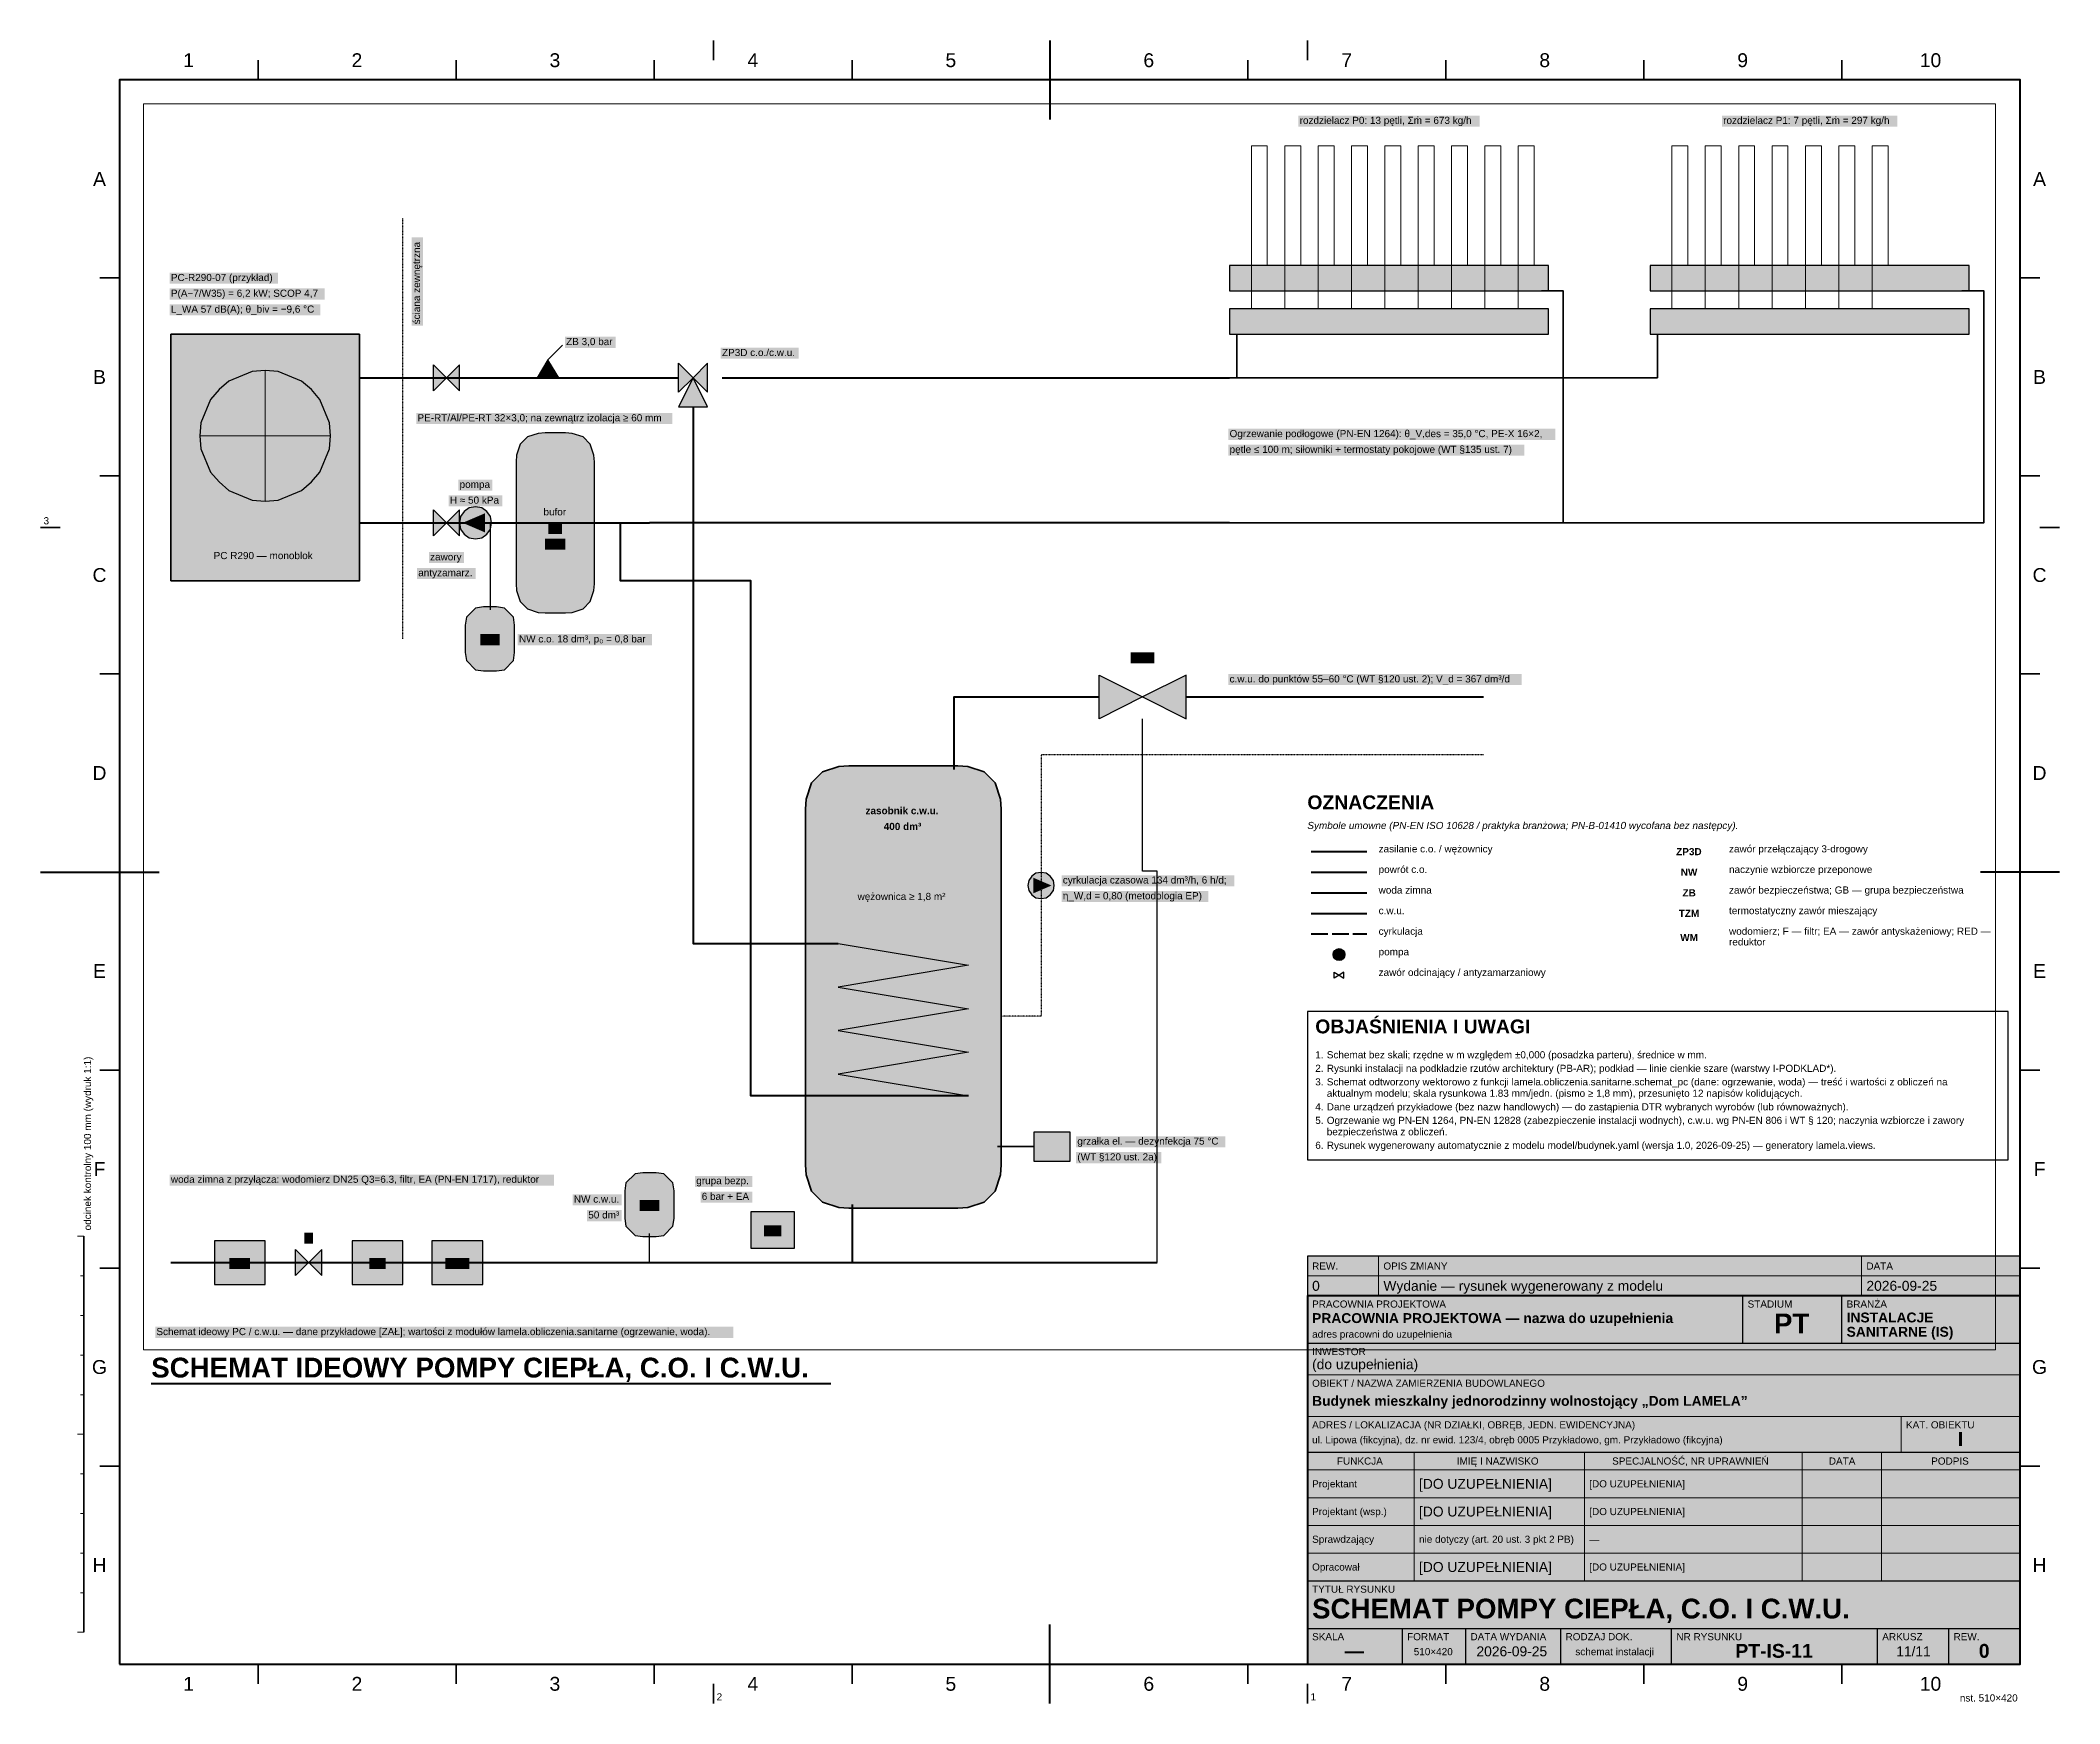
# Paper-space layout 'Arkusz PT-IS-11' of a CAD drawing. Header units: metres. Extents: x 0 to 510, y 0 to 420.
# The model-space entities are those that its viewports show. They can reach past a viewport. Long polylines and large blocks are cut down to what shows.
import ezdxf

# ---------------------------------------------------------------- set-up
doc = ezdxf.new("R2010")
doc.units = ezdxf.units.M
doc.linetypes.add('KRESKOWA', pattern=[5.25, 4.2, -1.05])
doc.linetypes.add('KRESKOWA_DROBNA', pattern=[3.15, 2.1, -1.05])
for name, color, linetype, lineweight in [('A-MASKA', 7, 'Continuous', 18), ('I-SCHEMAT', 7, 'Continuous', 25), ('R-LEGENDA', 7, 'Continuous', 25), ('R-OPISY', 7, 'Continuous', 25), ('R-RAMKA', 7, 'Continuous', 50), ('R-TABLICZKA', 7, 'Continuous', 25)]:
    doc.layers.add(name, color=color, linetype=linetype, lineweight=lineweight)
doc.layers.add('R-RZUTNIA', color=8, linetype='Continuous', lineweight=18, plot=False)
doc.layers.add('S-URZADZENIA', color=2, linetype='Continuous', lineweight=35, true_color=0x303030)
doc.styles.add('PL_ARIAL', font='arial.ttf')
doc.styles.add('PL_ARIAL_B', font='arialbd.ttf')
doc.styles.add('PL_ARIAL_I', font='ariali.ttf')

msp = doc.modelspace()

# ---------------------------------------------------------------- hatches: boundary and pattern name
at = {"layer": 'A-MASKA', "true_color": 0xffffff}
for points in [[(14.606, 14.892), (16.895, 14.892), (16.895, 15.032), (14.606, 15.032)], [(19.954, 14.892), (22.17, 14.892), (22.17, 15.032), (19.954, 15.032)], [(3.548, 12.381), (3.548, 13.495), (3.408, 13.495), (3.408, 12.381)], [(0.351, 12.909), (1.719, 12.909), (1.719, 13.048), (0.351, 13.048)], [(0.351, 12.709), (2.31, 12.709), (2.31, 12.849), (0.351, 12.849)], [(0.351, 12.51), (2.254, 12.51), (2.254, 12.649), (0.351, 12.649)], [(5.342, 12.099), (5.983, 12.099), (5.983, 12.239), (5.342, 12.239)], [(7.311, 11.961), (8.293, 11.961), (8.293, 12.101), (7.311, 12.101)], [(3.465, 11.137), (6.697, 11.137), (6.697, 11.277), (3.465, 11.277)], [(13.721, 10.938), (17.849, 10.938), (17.849, 11.077), (13.721, 11.077)], [(13.721, 10.738), (17.459, 10.738), (17.459, 10.878), (13.721, 10.878)], [(3.874, 10.097), (4.551, 10.097), (4.551, 10.237), (3.874, 10.237)], [(3.997, 10.297), (4.427, 10.297), (4.427, 10.436), (3.997, 10.436)], [(5.056, 9.95), (5.384, 9.95), (5.384, 10.089), (5.056, 10.089)], [(5.092, 9.551), (5.347, 9.551), (5.347, 9.69), (5.092, 9.69)], [(5.132, 9.75), (5.307, 9.75), (5.307, 9.89), (5.132, 9.89)], [(0.891, 9.397), (2.223, 9.397), (2.223, 9.537), (0.891, 9.537)], [(3.624, 9.381), (4.068, 9.381), (4.068, 9.521), (3.624, 9.521)], [(3.475, 9.181), (4.217, 9.181), (4.217, 9.321), (3.475, 9.321)], [(4.272, 8.345), (4.52, 8.345), (4.52, 8.485), (4.272, 8.485)], [(4.747, 8.345), (6.442, 8.345), (6.442, 8.485), (4.747, 8.485)], [(12.488, 8.115), (12.787, 8.115), (12.787, 8.255), (12.488, 8.255)], [(13.721, 7.841), (17.426, 7.841), (17.426, 7.98), (13.721, 7.98)], [(9.123, 6.176), (10.108, 6.176), (10.108, 6.316), (9.123, 6.316)], [(9.353, 5.977), (9.877, 5.977), (9.877, 6.117), (9.353, 6.117)], [(11.615, 5.301), (13.797, 5.301), (13.797, 5.441), (11.615, 5.441)], [(9.023, 5.093), (10.208, 5.093), (10.208, 5.233), (9.023, 5.233)], [(11.615, 5.102), (13.466, 5.102), (13.466, 5.242), (11.615, 5.242)], [(11.798, 2.005), (13.683, 2.005), (13.683, 2.144), (11.798, 2.144)], [(11.798, 1.805), (12.873, 1.805), (12.873, 1.945), (11.798, 1.945)], [(0.351, 1.522), (5.205, 1.522), (5.205, 1.662), (0.351, 1.662)], [(6.986, 1.505), (7.707, 1.505), (7.707, 1.645), (6.986, 1.645)], [(5.44, 1.272), (6.059, 1.272), (6.059, 1.412), (5.44, 1.412)], [(6.286, 1.202), (6.534, 1.202), (6.534, 1.342), (6.286, 1.342)], [(7.055, 1.306), (7.707, 1.306), (7.707, 1.446), (7.055, 1.446)], [(5.622, 1.072), (6.059, 1.072), (6.059, 1.212), (5.622, 1.212)], [(7.857, 0.882), (8.076, 0.882), (8.076, 1.022), (7.857, 1.022)], [(2.051, 0.789), (2.161, 0.789), (2.161, 0.929), (2.051, 0.929)], [(1.105, 0.47), (1.367, 0.47), (1.367, 0.609), (1.105, 0.609)], [(2.874, 0.47), (3.078, 0.47), (3.078, 0.609), (2.874, 0.609)], [(3.83, 0.47), (4.137, 0.47), (4.137, 0.609), (3.83, 0.609)], [(0.168, -0.401), (7.469, -0.401), (7.469, -0.261), (0.168, -0.261)]]:
    msp.add_hatch(color=7, dxfattribs=at).paths.add_polyline_path(points)
at = {"layer": 'I-SCHEMAT', "true_color": 0xc0d3e8}
for points in [[(13.736, 12.82), (17.765, 12.82), (17.765, 13.141), (13.736, 13.141)], [(19.047, 12.82), (23.077, 12.82), (23.077, 13.141), (19.047, 13.141)]]:
    msp.add_hatch(color=7, dxfattribs=at).paths.add_polyline_path(points)
at = {"layer": 'I-SCHEMAT', "true_color": 0xecc4bf}
for points in [[(13.736, 12.271), (17.765, 12.271), (17.765, 12.591), (13.736, 12.591)], [(19.047, 12.271), (23.077, 12.271), (23.077, 12.591), (19.047, 12.591)]]:
    msp.add_hatch(color=7, dxfattribs=at).paths.add_polyline_path(points)
at = {"layer": 'I-SCHEMAT', "true_color": 0xeeeeee}
msp.add_hatch(color=7, dxfattribs=at).paths.add_polyline_path([(0.366, 9.157), (2.747, 9.157), (2.747, 12.271), (0.366, 12.271)])
at = {"layer": 'I-SCHEMAT', "true_color": 0xffffff}
for points in [[(3.681, 11.557), (3.681, 11.886), (4.011, 11.557), (4.011, 11.886)], [(4.991, 11.721), (5.266, 11.721), (5.128, 11.95)], [(6.776, 11.538), (6.776, 11.905), (6.96, 11.721)], [(7.143, 11.538), (7.143, 11.905), (6.96, 11.721)], [(5.092, 8.754), (5.348, 8.754), (5.434, 8.76), (5.571, 8.806), (5.663, 8.898), (5.708, 9.035), (5.714, 9.121), (5.714, 10.659), (5.708, 10.745), (5.663, 10.882), (5.571, 10.974), (5.434, 11.02), (5.348, 11.026), (5.092, 11.026), (5.006, 11.02), (4.868, 10.974), (4.777, 10.882), (4.731, 10.745), (4.725, 10.659), (4.725, 9.121), (4.731, 9.035), (4.777, 8.898), (4.868, 8.806), (5.006, 8.76)], [(3.681, 9.725), (3.681, 10.055), (4.011, 9.725), (4.011, 10.055)], [(4.212, 9.689), (4.291, 9.699), (4.355, 9.748), (4.403, 9.811), (4.414, 9.89), (4.403, 9.969), (4.355, 10.032), (4.291, 10.081), (4.212, 10.091), (4.133, 10.081), (4.07, 10.032), (4.022, 9.969), (4.011, 9.89), (4.022, 9.811), (4.07, 9.748), (4.133, 9.699)], [(12.088, 7.417), (12.088, 7.967), (12.637, 7.692)], [(13.187, 7.417), (13.187, 7.967), (12.637, 7.692)], [(8.928, 1.236), (10.302, 1.236), (10.431, 1.245), (10.637, 1.314), (10.774, 1.451), (10.843, 1.657), (10.852, 1.786), (10.852, 6.273), (10.843, 6.402), (10.774, 6.608), (10.637, 6.745), (10.431, 6.814), (10.302, 6.822), (8.928, 6.822), (8.8, 6.814), (8.594, 6.745), (8.456, 6.608), (8.388, 6.402), (8.379, 6.273), (8.379, 1.786), (8.388, 1.657), (8.456, 1.451), (8.594, 1.314), (8.8, 1.245)], [(11.355, 5.146), (11.42, 5.155), (11.472, 5.195), (11.511, 5.247), (11.52, 5.311), (11.511, 5.376), (11.472, 5.428), (11.42, 5.467), (11.355, 5.476), (11.29, 5.467), (11.239, 5.428), (11.199, 5.376), (11.19, 5.311), (11.199, 5.247), (11.239, 5.195), (11.29, 5.155)], [(11.264, 1.831), (11.721, 1.831), (11.721, 2.198), (11.264, 2.198)], [(7.692, 0.733), (8.242, 0.733), (8.242, 1.19), (7.692, 1.19)], [(0.916, 0.275), (1.557, 0.275), (1.557, 0.824), (0.916, 0.824)], [(2.656, 0.275), (3.297, 0.275), (3.297, 0.824), (2.656, 0.824)], [(3.663, 0.275), (4.304, 0.275), (4.304, 0.824), (3.663, 0.824)], [(1.941, 0.385), (1.941, 0.714), (2.271, 0.385), (2.271, 0.714)]]:
    msp.add_hatch(color=7, dxfattribs=at).paths.add_polyline_path(points)
at = {"layer": 'I-SCHEMAT', "true_color": 0x000000}
for points in [[(6.776, 11.355), (7.143, 11.355), (6.96, 11.721)], [(4.333, 10.011), (4.333, 9.769), (4.051, 9.89)], [(11.256, 5.41), (11.256, 5.212), (11.487, 5.311)]]:
    msp.add_hatch(color=7, dxfattribs=at).paths.add_polyline_path(points)
at = {"layer": 'I-SCHEMAT', "true_color": 0xf2f2f2}
for points in [[(4.313, 8.022), (4.478, 8.022), (4.578, 8.036), (4.693, 8.151), (4.707, 8.251), (4.707, 8.599), (4.693, 8.699), (4.578, 8.813), (4.478, 8.828), (4.313, 8.828), (4.213, 8.813), (4.099, 8.699), (4.084, 8.599), (4.084, 8.251), (4.099, 8.151), (4.213, 8.036)], [(6.328, 0.879), (6.493, 0.879), (6.593, 0.893), (6.707, 1.008), (6.722, 1.108), (6.722, 1.456), (6.707, 1.556), (6.593, 1.671), (6.493, 1.685), (6.328, 1.685), (6.228, 1.671), (6.113, 1.556), (6.099, 1.456), (6.099, 1.108), (6.113, 1.008), (6.228, 0.893)]]:
    msp.add_hatch(color=7, dxfattribs=at).paths.add_polyline_path(points)

# ---------------------------------------------------------------- linework, layer by layer
at = {"layer": 'I-SCHEMAT', "linetype": 'Continuous', "lineweight": 18, "ltscale": 0.05, "true_color": 0x7f8c8d, "flags": 128}
for points in [[(14.011, 12.591), (14.011, 14.652), (14.212, 14.652), (14.212, 13.141)], [(14.432, 12.591), (14.432, 14.652), (14.634, 14.652), (14.634, 13.141)], [(14.853, 12.591), (14.853, 14.652), (15.055, 14.652), (15.055, 13.141)], [(15.275, 12.591), (15.275, 14.652), (15.476, 14.652), (15.476, 13.141)], [(15.696, 12.591), (15.696, 14.652), (15.897, 14.652), (15.897, 13.141)], [(16.117, 12.591), (16.117, 14.652), (16.318, 14.652), (16.318, 13.141)], [(16.538, 12.591), (16.538, 14.652), (16.74, 14.652), (16.74, 13.141)], [(16.959, 12.591), (16.959, 14.652), (17.161, 14.652), (17.161, 13.141)], [(17.381, 12.591), (17.381, 14.652), (17.582, 14.652), (17.582, 13.141)], [(19.322, 12.591), (19.322, 14.652), (19.524, 14.652), (19.524, 13.141)], [(19.743, 12.591), (19.743, 14.652), (19.945, 14.652), (19.945, 13.141)], [(20.165, 12.591), (20.165, 14.652), (20.366, 14.652), (20.366, 13.141)], [(20.586, 12.591), (20.586, 14.652), (20.787, 14.652), (20.787, 13.141)], [(21.007, 12.591), (21.007, 14.652), (21.209, 14.652), (21.209, 13.141)], [(21.428, 12.591), (21.428, 14.652), (21.63, 14.652), (21.63, 13.141)], [(21.85, 12.591), (21.85, 14.652), (22.051, 14.652), (22.051, 13.141)]]:
    msp.add_lwpolyline(points, dxfattribs=at)
at = {"layer": 'I-SCHEMAT', "linetype": 'KRESKOWA_DROBNA', "lineweight": 25, "ltscale": 0.05, "true_color": 0x000000, "flags": 128}
msp.add_lwpolyline([(3.297, 8.425), (3.297, 13.736)], dxfattribs=at)
at = {"layer": 'I-SCHEMAT', "linetype": 'Continuous', "lineweight": 25, "ltscale": 0.05, "true_color": 0x000000, "flags": 128}
for points in [[(13.736, 12.82), (17.765, 12.82), (17.765, 13.141), (13.736, 13.141)], [(19.047, 12.82), (23.077, 12.82), (23.077, 13.141), (19.047, 13.141)], [(13.736, 12.271), (17.765, 12.271), (17.765, 12.591), (13.736, 12.591)], [(19.047, 12.271), (23.077, 12.271), (23.077, 12.591), (19.047, 12.591)], [(1.557, 10.165), (1.72, 10.176), (2.017, 10.299), (2.14, 10.406), (2.247, 10.529), (2.37, 10.826), (2.381, 10.989), (2.37, 11.152), (2.247, 11.449), (2.14, 11.572), (2.017, 11.679), (1.72, 11.802), (1.557, 11.813), (1.394, 11.802), (1.097, 11.679), (0.974, 11.572), (0.867, 11.449), (0.743, 11.152), (0.733, 10.989), (0.743, 10.826), (0.867, 10.529), (0.974, 10.406), (1.097, 10.299), (1.394, 10.176)], [(4.991, 11.721), (5.266, 11.721), (5.128, 11.95)], [(6.776, 11.538), (6.776, 11.905), (6.96, 11.721)], [(7.143, 11.538), (7.143, 11.905), (6.96, 11.721)], [(6.776, 11.355), (7.143, 11.355), (6.96, 11.721)], [(5.092, 8.754), (5.348, 8.754), (5.434, 8.76), (5.571, 8.806), (5.663, 8.898), (5.708, 9.035), (5.714, 9.121), (5.714, 10.659), (5.708, 10.745), (5.663, 10.882), (5.571, 10.974), (5.434, 11.02), (5.348, 11.026), (5.092, 11.026), (5.006, 11.02), (4.868, 10.974), (4.777, 10.882), (4.731, 10.745), (4.725, 10.659), (4.725, 9.121), (4.731, 9.035), (4.777, 8.898), (4.868, 8.806), (5.006, 8.76)], [(4.212, 9.689), (4.291, 9.699), (4.355, 9.748), (4.403, 9.811), (4.414, 9.89), (4.403, 9.969), (4.355, 10.032), (4.291, 10.081), (4.212, 10.091), (4.133, 10.081), (4.07, 10.032), (4.022, 9.969), (4.011, 9.89), (4.022, 9.811), (4.07, 9.748), (4.133, 9.699)], [(4.313, 8.022), (4.478, 8.022), (4.578, 8.036), (4.693, 8.151), (4.707, 8.251), (4.707, 8.599), (4.693, 8.699), (4.578, 8.813), (4.478, 8.828), (4.313, 8.828), (4.213, 8.813), (4.099, 8.699), (4.084, 8.599), (4.084, 8.251), (4.099, 8.151), (4.213, 8.036)], [(12.088, 7.417), (12.088, 7.967), (12.637, 7.692)], [(13.187, 7.417), (13.187, 7.967), (12.637, 7.692)], [(11.355, 5.146), (11.42, 5.155), (11.472, 5.195), (11.511, 5.247), (11.52, 5.311), (11.511, 5.376), (11.472, 5.428), (11.42, 5.467), (11.355, 5.476), (11.29, 5.467), (11.239, 5.428), (11.199, 5.376), (11.19, 5.311), (11.199, 5.247), (11.239, 5.195), (11.29, 5.155)], [(11.264, 1.831), (11.721, 1.831), (11.721, 2.198), (11.264, 2.198)], [(6.328, 0.879), (6.493, 0.879), (6.593, 0.893), (6.707, 1.008), (6.722, 1.108), (6.722, 1.456), (6.707, 1.556), (6.593, 1.671), (6.493, 1.685), (6.328, 1.685), (6.228, 1.671), (6.113, 1.556), (6.099, 1.456), (6.099, 1.108), (6.113, 1.008), (6.228, 0.893)], [(7.692, 0.733), (8.242, 0.733), (8.242, 1.19), (7.692, 1.19)], [(0.916, 0.275), (1.557, 0.275), (1.557, 0.824), (0.916, 0.824)], [(2.656, 0.275), (3.297, 0.275), (3.297, 0.824), (2.656, 0.824)], [(3.663, 0.275), (4.304, 0.275), (4.304, 0.824), (3.663, 0.824)]]:
    msp.add_lwpolyline(points, close=True, dxfattribs=at)
at = {"layer": 'I-SCHEMAT', "linetype": 'Continuous', "lineweight": 35, "ltscale": 0.05, "true_color": 0x2e6db4, "flags": 128}
for points in [[(17.674, 12.82), (17.948, 12.82), (17.948, 9.89), (13.736, 9.89)], [(22.985, 12.82), (23.26, 12.82), (23.26, 9.89), (13.736, 9.89)]]:
    msp.add_lwpolyline(points, dxfattribs=at)
at = {"layer": 'I-SCHEMAT', "linetype": 'Continuous', "lineweight": 35, "ltscale": 0.05, "true_color": 0x000000, "flags": 128}
for points in [[(0.366, 9.157), (2.747, 9.157), (2.747, 12.271), (0.366, 12.271)], [(8.928, 1.236), (10.302, 1.236), (10.431, 1.245), (10.637, 1.314), (10.774, 1.451), (10.843, 1.657), (10.852, 1.786), (10.852, 6.273), (10.843, 6.402), (10.774, 6.608), (10.637, 6.745), (10.431, 6.814), (10.302, 6.822), (8.928, 6.822), (8.8, 6.814), (8.594, 6.745), (8.456, 6.608), (8.388, 6.402), (8.379, 6.273), (8.379, 1.786), (8.388, 1.657), (8.456, 1.451), (8.594, 1.314), (8.8, 1.245)]]:
    msp.add_lwpolyline(points, close=True, dxfattribs=at)
at = {"layer": 'I-SCHEMAT', "linetype": 'Continuous', "lineweight": 35, "ltscale": 0.05, "true_color": 0xc0392b, "flags": 128}
for points in [[(13.736, 11.721), (13.828, 11.721), (13.828, 12.271)], [(13.736, 11.721), (19.139, 11.721), (19.139, 12.271)]]:
    msp.add_lwpolyline(points, dxfattribs=at)
at = {"layer": 'I-SCHEMAT', "linetype": 'Continuous', "lineweight": 25, "ltscale": 0.05, "true_color": 0x000000, "flags": 128}
for points in [[(5.128, 11.95), (5.311, 12.134)], [(4.396, 9.89), (4.396, 8.791)], [(6.41, 0.549), (6.41, 0.916)]]:
    msp.add_lwpolyline(points, dxfattribs=at)
at = {"layer": 'I-SCHEMAT', "linetype": 'Continuous', "lineweight": 18, "ltscale": 0.05, "true_color": 0x000000, "flags": 128}
for points in [[(1.557, 10.165), (1.557, 11.813)], [(0.733, 10.989), (2.381, 10.989)]]:
    msp.add_lwpolyline(points, dxfattribs=at)
at = {"layer": 'I-SCHEMAT', "linetype": 'Continuous', "lineweight": 25, "ltscale": 0.05, "true_color": 0xc0392b, "flags": 128}
msp.add_lwpolyline([(3.681, 11.557), (3.681, 11.886), (4.011, 11.557), (4.011, 11.886)], close=True, dxfattribs=at)
at = {"layer": 'I-SCHEMAT', "linetype": 'Continuous', "lineweight": 50, "ltscale": 0.05, "true_color": 0xc0392b, "flags": 128}
for points in [[(2.747, 11.721), (6.593, 11.721)], [(6.593, 11.721), (6.776, 11.721)], [(7.326, 11.721), (13.736, 11.721)], [(6.96, 11.355), (6.96, 4.579), (8.791, 4.579)]]:
    msp.add_lwpolyline(points, dxfattribs=at)
at = {"layer": 'I-SCHEMAT', "linetype": 'Continuous', "lineweight": 25, "ltscale": 0.05, "true_color": 0x2e6db4, "flags": 128}
msp.add_lwpolyline([(3.681, 9.725), (3.681, 10.055), (4.011, 9.725), (4.011, 10.055)], close=True, dxfattribs=at)
at = {"layer": 'I-SCHEMAT', "linetype": 'Continuous', "lineweight": 50, "ltscale": 0.05, "true_color": 0x2e6db4, "flags": 128}
for points in [[(2.747, 9.89), (6.41, 9.89)], [(10.439, 2.656), (8.791, 2.656), (7.692, 2.656), (7.692, 9.157), (6.044, 9.157), (6.044, 9.89)], [(13.736, 9.89), (6.41, 9.89)]]:
    msp.add_lwpolyline(points, dxfattribs=at)
at = {"layer": 'I-SCHEMAT', "linetype": 'Continuous', "lineweight": 50, "ltscale": 0.05, "true_color": 0xd35400, "flags": 128}
for points in [[(10.256, 6.776), (10.256, 7.692), (12.088, 7.692)], [(13.187, 7.692), (16.941, 7.692)]]:
    msp.add_lwpolyline(points, dxfattribs=at)
at = {"layer": 'I-SCHEMAT', "linetype": 'Continuous', "lineweight": 25, "ltscale": 0.05, "true_color": 0x2e8b57, "flags": 128}
msp.add_lwpolyline([(12.82, 0.549), (12.82, 5.494), (12.637, 5.494), (12.637, 7.417)], dxfattribs=at)
at = {"layer": 'I-SCHEMAT', "linetype": 'KRESKOWA_DROBNA', "lineweight": 25, "ltscale": 0.05, "true_color": 0x8e44ad, "flags": 128}
msp.add_lwpolyline([(16.941, 6.96), (11.355, 6.96), (11.355, 3.663), (10.852, 3.663)], dxfattribs=at)
at = {"layer": 'I-SCHEMAT', "linetype": 'Continuous', "lineweight": 25, "ltscale": 0.05, "true_color": 0xc0392b, "flags": 128}
msp.add_lwpolyline([(8.791, 4.579), (10.439, 4.304), (8.791, 4.029), (10.439, 3.755), (8.791, 3.48), (10.439, 3.205), (8.791, 2.93), (10.439, 2.656)], dxfattribs=at)
at = {"layer": 'I-SCHEMAT', "linetype": 'Continuous', "lineweight": 35, "ltscale": 0.05, "true_color": 0x000000, "flags": 128}
msp.add_lwpolyline([(10.806, 2.015), (11.264, 2.015)], dxfattribs=at)
at = {"layer": 'I-SCHEMAT', "linetype": 'Continuous', "lineweight": 50, "ltscale": 0.05, "true_color": 0x2e8b57, "flags": 128}
for points in [[(8.974, 0.549), (8.974, 1.282)], [(0.366, 0.549), (12.82, 0.549)]]:
    msp.add_lwpolyline(points, dxfattribs=at)
at = {"layer": 'I-SCHEMAT', "linetype": 'Continuous', "lineweight": 25, "ltscale": 0.05, "true_color": 0x2e8b57, "flags": 128}
msp.add_lwpolyline([(1.941, 0.385), (1.941, 0.714), (2.271, 0.385), (2.271, 0.714)], close=True, dxfattribs=at)

# ---------------------------------------------------------------- texts
at = {"layer": 'I-SCHEMAT', "true_color": 0x000000}
for s, style, p in [('rozdzielacz P0: 13 pętli, Σṁ = 673 kg/h', 'PL_ARIAL', (14.621, 14.927)), ('rozdzielacz P1: 7 pętli, Σṁ = 297 kg/h', 'PL_ARIAL', (19.969, 14.927)), ('PC-R290-07 (przykład)', 'PL_ARIAL', (0.366, 12.943)), ('P(A−7/W35) = 6,2 kW; SCOP 4,7', 'PL_ARIAL', (0.366, 12.744)), ('L_WA 57 dB(A); θ_biv = −9,6 °C', 'PL_ARIAL', (0.366, 12.544)), ('ZB 3,0 bar', 'PL_ARIAL', (5.357, 12.134)), ('ZP3D c.o./c.w.u.', 'PL_ARIAL', (7.326, 11.996)), ('PE-RT/Al/PE-RT 32×3,0; na zewnątrz izolacja ≥ 60 mm', 'PL_ARIAL', (3.48, 11.172)), ('Ogrzewanie podłogowe (PN-EN 1264): θ_V,des = 35,0 °C, PE-X 16×2,', 'PL_ARIAL', (13.736, 10.972)), ('pętle ≤ 100 m; siłowniki + termostaty pokojowe (WT §135 ust. 7)', 'PL_ARIAL', (13.736, 10.773)), ('H ≈ 50 kPa', 'PL_ARIAL', (3.889, 10.132)), ('pompa', 'PL_ARIAL', (4.012, 10.331)), ('bufor', 'PL_ARIAL', (5.071, 9.984)), ('80', 'PL_ARIAL', (5.147, 9.785)), ('PC R290 — monoblok', 'PL_ARIAL', (0.906, 9.432)), ('zawory', 'PL_ARIAL', (3.639, 9.416)), ('dm³', 'PL_ARIAL', (5.107, 9.585)), ('antyzamarz.', 'PL_ARIAL', (3.49, 9.216)), ('NW', 'PL_ARIAL', (4.287, 8.38)), ('NW c.o. 18 dm³, p₀ = 0,8 bar', 'PL_ARIAL', (4.762, 8.38)), ('TZM', 'PL_ARIAL', (12.503, 8.15)), ('c.w.u. do punktów 55–60 °C (WT §120 ust. 2); V_d = 367 dm³/d', 'PL_ARIAL', (13.736, 7.875)), ('zasobnik c.w.u.', 'PL_ARIAL_B', (9.138, 6.211)), ('400 dm³', 'PL_ARIAL_B', (9.368, 6.012)), ('cyrkulacja czasowa 134 dm³/h, 6 h/d;', 'PL_ARIAL', (11.63, 5.336)), ('wężownica ≥ 1,8 m²', 'PL_ARIAL', (9.038, 5.128)), ('η_W,d = 0,80 (metodologia EP)', 'PL_ARIAL', (11.63, 5.137)), ('grzałka el. — dezynfekcja 75 °C', 'PL_ARIAL', (11.813, 2.039)), ('(WT §120 ust. 2a)', 'PL_ARIAL', (11.813, 1.84)), ('woda zimna z przyłącza: wodomierz DN25 Q3=6.3, filtr, EA (PN-EN 1717), reduktor', 'PL_ARIAL', (0.366, 1.557)), ('grupa bezp.', 'PL_ARIAL', (7.001, 1.54)), ('NW c.w.u.', 'PL_ARIAL', (5.455, 1.307)), ('NW', 'PL_ARIAL', (6.301, 1.237)), ('6 bar + EA', 'PL_ARIAL', (7.07, 1.341)), ('50 dm³', 'PL_ARIAL', (5.637, 1.107)), ('F', 'PL_ARIAL', (2.066, 0.824)), ('GB', 'PL_ARIAL', (7.872, 0.917)), ('WM', 'PL_ARIAL', (1.12, 0.504)), ('EA', 'PL_ARIAL', (2.889, 0.504)), ('RED', 'PL_ARIAL', (3.845, 0.504)), ('Schemat ideowy PC / c.w.u. — dane przykładowe [ZAŁ]; wartości z modułów lamela.obliczenia.sanitarne (ogrzewanie, woda).', 'PL_ARIAL', (0.183, -0.366))]:
    msp.add_text(s, height=0.09, dxfattribs=dict(at, style=style)).set_placement(p)
at = {"layer": 'I-SCHEMAT', "true_color": 0x000000, "style": 'PL_ARIAL'}
msp.add_text('ściana zewnętrzna', height=0.09, rotation=90, dxfattribs=at).set_placement((3.513, 12.396))

psp = doc.layouts.new('Arkusz PT-IS-11')

# ---------------------------------------------------------------- hatches: boundary and pattern name
at = {"layer": 'R-TABLICZKA', "true_color": 0xffffff}
for points in [[(320, 103), (500, 103), (500, 113), (320, 113)], [(320, 10), (500, 10), (500, 103), (320, 103)]]:
    psp.add_hatch(color=7, dxfattribs=at).paths.add_polyline_path(points)
at = {"layer": 'S-URZADZENIA', "true_color": 0xffffff}
psp.add_hatch(color=7, dxfattribs=at).paths.add_polyline_path([(329.5, 189.15), (329.48, 189.41), (329.41, 189.66), (329.3, 189.9), (329.15, 190.11), (328.96, 190.3), (328.75, 190.45), (328.51, 190.56), (328.26, 190.62), (328, 190.65), (327.74, 190.62), (327.49, 190.56), (327.25, 190.45), (327.04, 190.3), (326.85, 190.11), (326.7, 189.9), (326.59, 189.66), (326.52, 189.41), (326.5, 189.15), (326.52, 188.89), (326.59, 188.63), (326.7, 188.4), (326.85, 188.18), (327.04, 188), (327.25, 187.85), (327.49, 187.74), (327.74, 187.67), (328, 187.65), (328.26, 187.67), (328.51, 187.74), (328.75, 187.85), (328.96, 188), (329.15, 188.18), (329.3, 188.4), (329.41, 188.63), (329.48, 188.89)])

# ---------------------------------------------------------------- linework, layer by layer
at = {"layer": 'I-SCHEMAT', "lineweight": 50, "true_color": 0xc0392b}
psp.add_lwpolyline([(321, 215.15), (335, 215.15)], dxfattribs=at)
at = {"layer": 'I-SCHEMAT', "lineweight": 50, "true_color": 0x2e6db4}
psp.add_lwpolyline([(321, 209.95), (335, 209.95)], dxfattribs=at)
at = {"layer": 'I-SCHEMAT', "lineweight": 50, "true_color": 0x2e8b57}
psp.add_lwpolyline([(321, 204.75), (335, 204.75)], dxfattribs=at)
at = {"layer": 'I-SCHEMAT', "lineweight": 50, "true_color": 0xd35400}
psp.add_lwpolyline([(321, 199.55), (335, 199.55)], dxfattribs=at)
at = {"layer": 'I-SCHEMAT', "linetype": 'KRESKOWA', "lineweight": 50, "true_color": 0x8e44ad, "flags": 128}
psp.add_lwpolyline([(321, 194.35), (335, 194.35)], dxfattribs=at)
at = {"layer": 'R-OPISY', "lineweight": 25}
psp.add_lwpolyline([(320, 137.29), (497, 137.29), (497, 174.75), (320, 174.75)], close=True, dxfattribs=at)
at = {"layer": 'R-OPISY', "lineweight": 18}
for points in [[(11, 118), (9.4, 118)], [(11, 108), (10.1, 108)], [(11, 98), (10.1, 98)], [(11, 88), (10.1, 88)], [(11, 78), (10.1, 78)], [(11, 68), (9.4, 68)], [(11, 58), (10.1, 58)], [(11, 48), (10.1, 48)], [(11, 38), (10.1, 38)], [(11, 28), (10.1, 28)], [(11, 18), (9.4, 18)]]:
    psp.add_lwpolyline(points, dxfattribs=at)
at = {"layer": 'R-OPISY', "lineweight": 35}
psp.add_lwpolyline([(11, 18), (11, 118)], dxfattribs=at)
at = {"layer": 'R-OPISY', "lineweight": 50}
psp.add_lwpolyline([(28, 80.85), (199.62, 80.85)], dxfattribs=at)
at = {"layer": 'R-RAMKA', "lineweight": 35}
for points in [[(170, 420), (170, 415)], [(320, 420), (320, 415)], [(55, 410), (55, 415)], [(105, 410), (105, 415)], [(155, 410), (155, 415)], [(205, 410), (205, 415)], [(255, 410), (255, 415)], [(305, 410), (305, 415)], [(355, 410), (355, 415)], [(405, 410), (405, 415)], [(455, 410), (455, 415)], [(20, 360), (15, 360)], [(500, 360), (505, 360)], [(20, 310), (15, 310)], [(500, 310), (505, 310)], [(0, 297), (5, 297)], [(510, 297), (505, 297)], [(20, 260), (15, 260)], [(500, 260), (505, 260)], [(20, 210), (15, 210)], [(500, 210), (505, 210)], [(20, 160), (15, 160)], [(500, 160), (505, 160)], [(20, 110), (15, 110)], [(500, 110), (505, 110)], [(20, 60), (15, 60)], [(500, 60), (505, 60)], [(55, 10), (55, 5)], [(105, 10), (105, 5)], [(155, 10), (155, 5)], [(205, 10), (205, 5)], [(255, 10), (255, 5)], [(305, 10), (305, 5)], [(355, 10), (355, 5)], [(405, 10), (405, 5)], [(455, 10), (455, 5)], [(170, 0), (170, 5)], [(320, 0), (320, 5)]]:
    psp.add_lwpolyline(points, dxfattribs=at)
at = {"layer": 'R-RAMKA', "lineweight": 70}
for points in [[(255, 420), (255, 400)], [(0, 210), (30, 210)], [(510, 210), (490, 210)], [(255, 0), (255, 20)]]:
    psp.add_lwpolyline(points, dxfattribs=at)
psp.add_lwpolyline([(20, 10), (500, 10), (500, 410), (20, 410)], close=True, dxfattribs=at)
at = {"layer": 'R-TABLICZKA', "lineweight": 18}
for points in [[(320, 113), (500, 113)], [(338, 103), (338, 113)], [(460, 103), (460, 113)], [(320, 108), (500, 108)], [(320, 83), (500, 83)], [(320, 72.5), (500, 72.5)], [(470, 63.5), (470, 72.5)], [(347, 31), (347, 63.5)], [(390, 31), (390, 63.5)], [(445, 31), (445, 63.5)], [(465, 31), (465, 63.5)], [(320, 59), (500, 59)], [(320, 52), (500, 52)], [(320, 45), (500, 45)], [(320, 38), (500, 38)], [(320, 31), (500, 31)]]:
    psp.add_lwpolyline(points, dxfattribs=at)
at = {"layer": 'R-TABLICZKA', "lineweight": 25}
psp.add_lwpolyline([(320, 103), (500, 103), (500, 113), (320, 113)], close=True, dxfattribs=at)
at = {"layer": 'R-TABLICZKA', "lineweight": 50}
psp.add_lwpolyline([(320, 10), (500, 10), (500, 103), (320, 103)], close=True, dxfattribs=at)
at = {"layer": 'R-TABLICZKA', "lineweight": 25}
for points in [[(430, 91), (430, 103)], [(455, 91), (455, 103)], [(320, 91), (500, 91)], [(320, 63.5), (500, 63.5)], [(320, 31), (500, 31)], [(320, 19), (500, 19)], [(344, 10), (344, 19)], [(360, 10), (360, 19)], [(384, 10), (384, 19)], [(412, 10), (412, 19)], [(464, 10), (464, 19)], [(482, 10), (482, 19)]]:
    psp.add_lwpolyline(points, dxfattribs=at)
at = {"layer": 'S-URZADZENIA', "lineweight": 25}
for points in [[(327.18, 190.35), (327.18, 187.95), (329.5, 189.15)], [(326.8, 183.23), (326.8, 184.67), (328, 183.95)], [(329.2, 183.23), (329.2, 184.67), (328, 183.95)]]:
    psp.add_lwpolyline(points, close=True, dxfattribs=at)
psp.add_circle((328, 189.15), 1.5, dxfattribs=at)

# ---------------------------------------------------------------- texts
at = {"layer": 'R-LEGENDA'}
for s, height, style, p in [('OZNACZENIA', 3.5, 'PL_ARIAL_B', (320, 225.85)), ('Symbole umowne (PN-EN ISO 10628 / praktyka branżowa; PN-B-01410 wycofana bez następcy).', 1.8, 'PL_ARIAL_I', (320, 220.85)), ('zasilanie c.o. / wężownicy', 1.8, 'PL_ARIAL', (338, 214.95)), ('ZP3D', 1.8, 'PL_ARIAL_B', (413.16, 214.25)), ('zawór przełączający 3-drogowy', 1.8, 'PL_ARIAL', (426.5, 214.95)), ('powrót c.o.', 1.8, 'PL_ARIAL', (338, 209.75)), ('NW', 1.8, 'PL_ARIAL_B', (414.32, 209.05)), ('naczynie wzbiorcze przeponowe', 1.8, 'PL_ARIAL', (426.5, 209.75)), ('woda zimna', 1.8, 'PL_ARIAL', (338, 204.55)), ('ZB', 1.8, 'PL_ARIAL_B', (414.76, 203.85)), ('zawór bezpieczeństwa; GB — grupa bezpieczeństwa', 1.8, 'PL_ARIAL', (426.5, 204.55)), ('c.w.u.', 1.8, 'PL_ARIAL', (338, 199.35)), ('TZM', 1.8, 'PL_ARIAL_B', (413.81, 198.65)), ('termostatyczny zawór mieszający', 1.8, 'PL_ARIAL', (426.5, 199.35)), ('cyrkulacja', 1.8, 'PL_ARIAL', (338, 194.15)), ('WM', 1.8, 'PL_ARIAL_B', (414.18, 192.55)), ('wodomierz; F — filtr; EA — zawór antyskażeniowy; RED —', 1.8, 'PL_ARIAL', (426.5, 194.15)), ('pompa', 1.8, 'PL_ARIAL', (338, 188.95)), ('reduktor', 1.8, 'PL_ARIAL', (426.5, 191.45)), ('zawór odcinający / antyzamarzaniowy', 1.8, 'PL_ARIAL', (338, 183.75))]:
    psp.add_text(s, height=height, dxfattribs=dict(at, style=style)).set_placement(p)
at = {"layer": 'R-OPISY'}
for s, height, style, p in [('OBJAŚNIENIA I UWAGI', 3.5, 'PL_ARIAL_B', (322, 169.25)), ('1. ', 1.8, 'PL_ARIAL', (322, 162.95)), ('Schemat bez skali; rzędne w m względem ±0,000 (posadzka parteru), średnice w mm.', 1.8, 'PL_ARIAL', (324.91, 162.95)), ('2. ', 1.8, 'PL_ARIAL', (322, 159.53)), ('Rysunki instalacji na podkładzie rzutów architektury (PB-AR); podkład — linie cienkie szare (warstwy I-PODKLAD*).', 1.8, 'PL_ARIAL', (324.91, 159.53)), ('3. ', 1.8, 'PL_ARIAL', (322, 156.11)), ('Schemat odtworzony wektorowo z funkcji lamela.obliczenia.sanitarne.schemat_pc (dane: ogrzewanie, woda) — treść i wartości z obliczeń na', 1.8, 'PL_ARIAL', (324.91, 156.11)), ('aktualnym modelu; skala rysunkowa 1.83 mm/jedn. (pismo ≥ 1,8 mm), przesunięto 12 napisów kolidujących.', 1.8, 'PL_ARIAL', (324.91, 153.23)), ('4. ', 1.8, 'PL_ARIAL', (322, 149.81)), ('5. ', 1.8, 'PL_ARIAL', (322, 146.39)), ('Ogrzewanie wg PN-EN 1264, PN-EN 12828 (zabezpieczenie instalacji wodnych), c.w.u. wg PN-EN 806 i WT § 120; naczynia wzbiorcze i zawory', 1.8, 'PL_ARIAL', (324.91, 146.39)), ('Dane urządzeń przykładowe (bez nazw handlowych) — do zastąpienia DTR wybranych wyrobów (lub równoważnych).', 1.8, 'PL_ARIAL', (324.91, 149.81)), ('bezpieczeństwa z obliczeń.', 1.8, 'PL_ARIAL', (324.91, 143.51)), ('6. ', 1.8, 'PL_ARIAL', (322, 140.09)), ('Rysunek wygenerowany automatycznie z modelu model/budynek.yaml (wersja 1.0, 2026-09-25) — generatory lamela.views.', 1.8, 'PL_ARIAL', (324.91, 140.09)), ('SCHEMAT IDEOWY POMPY CIEPŁA, C.O. I C.W.U.', 5, 'PL_ARIAL_B', (28, 82.35))]:
    psp.add_text(s, height=height, dxfattribs=dict(at, style=style)).set_placement(p)
at = {"layer": 'R-OPISY', "style": 'PL_ARIAL'}
psp.add_text('odcinek kontrolny 100 mm (wydruk 1:1)', height=1.8, rotation=90, dxfattribs=at).set_placement((12.8, 119.5))
at = {"layer": 'R-RAMKA', "style": 'PL_ARIAL'}
for s, height, p in [('1', 3.5, (36.09, 413.25)), ('2', 3.5, (78.59, 413.25)), ('3', 3.5, (128.59, 413.25)), ('4', 3.5, (178.59, 413.25)), ('5', 3.5, (228.59, 413.25)), ('6', 3.5, (278.59, 413.25)), ('7', 3.5, (328.59, 413.25)), ('8', 3.5, (378.59, 413.25)), ('9', 3.5, (428.59, 413.25)), ('10', 3.5, (474.67, 413.25)), ('A', 3.5, (13.3, 383.25)), ('A', 3.5, (503.3, 383.25)), ('B', 3.5, (13.3, 333.25)), ('B', 3.5, (503.3, 333.25)), ('3', 1.8, (0.8, 297.8)), ('C', 3.5, (13.16, 283.25)), ('C', 3.5, (503.16, 283.25)), ('D', 3.5, (13.16, 233.25)), ('D', 3.5, (503.16, 233.25)), ('E', 3.5, (13.3, 183.25)), ('E', 3.5, (503.3, 183.25)), ('F', 3.5, (13.45, 133.25)), ('F', 3.5, (503.45, 133.25)), ('G', 3.5, (13.02, 83.25)), ('G', 3.5, (503.02, 83.25)), ('H', 3.5, (13.16, 33.25)), ('H', 3.5, (503.16, 33.25)), ('1', 3.5, (36.09, 3.25)), ('2', 3.5, (78.59, 3.25)), ('3', 3.5, (128.59, 3.25)), ('4', 3.5, (178.59, 3.25)), ('5', 3.5, (228.59, 3.25)), ('6', 3.5, (278.59, 3.25)), ('7', 3.5, (328.59, 3.25)), ('8', 3.5, (378.59, 3.25)), ('9', 3.5, (428.59, 3.25)), ('10', 3.5, (474.67, 3.25)), ('2', 1.8, (170.8, 0.8)), ('1', 1.8, (320.8, 0.8)), ('nst. 510×420', 1.8, (484.8, 0.53))]:
    psp.add_text(s, height=height, dxfattribs=at).set_placement(p)
at = {"layer": 'R-TABLICZKA'}
for s, height, style, p in [('REW.', 1.8, 'PL_ARIAL', (321.2, 109.6)), ('OPIS ZMIANY', 1.8, 'PL_ARIAL', (339.2, 109.6)), ('DATA', 1.8, 'PL_ARIAL', (461.2, 109.6)), ('0', 2.5, 'PL_ARIAL', (321.2, 104.25)), ('Wydanie — rysunek wygenerowany z modelu', 2.5, 'PL_ARIAL', (339.2, 104.25)), ('BRANŻA', 1.8, 'PL_ARIAL', (456.2, 100)), ('2026-09-25', 2.5, 'PL_ARIAL', (461.2, 104.25)), ('PRACOWNIA PROJEKTOWA', 1.8, 'PL_ARIAL', (321.2, 100)), ('PRACOWNIA PROJEKTOWA — nazwa do uzupełnienia', 2.5, 'PL_ARIAL_B', (321.2, 96.1)), ('STADIUM', 1.8, 'PL_ARIAL', (431.2, 100)), ('PT', 5, 'PL_ARIAL_B', (437.86, 93.5)), ('INSTALACJE', 2.5, 'PL_ARIAL_B', (456.2, 96.26)), ('adres pracowni do uzupełnienia', 1.8, 'PL_ARIAL', (321.2, 92.4)), ('SANITARNE (IS)', 2.5, 'PL_ARIAL_B', (456.2, 92.64)), ('(do uzupełnienia)', 2.5, 'PL_ARIAL', (321.2, 84.45)), ('INWESTOR', 1.8, 'PL_ARIAL', (321.2, 88)), ('OBIEKT / NAZWA ZAMIERZENIA BUDOWLANEGO', 1.8, 'PL_ARIAL', (321.2, 80)), ('Budynek mieszkalny jednorodzinny wolnostojący „Dom LAMELA”', 2.5, 'PL_ARIAL_B', (321.2, 75.2)), ('ADRES / LOKALIZACJA (NR DZIAŁKI, OBRĘB, JEDN. EWIDENCYJNA)', 1.8, 'PL_ARIAL', (321.2, 69.5)), ('ul. Lipowa (fikcyjna), dz. nr ewid. 123/4, obręb 0005 Przykładowo, gm. Przykładowo (fikcyjna)', 1.8, 'PL_ARIAL', (321.2, 65.72)), ('KAT. OBIEKTU', 1.8, 'PL_ARIAL', (471.2, 69.5)), ('I', 3.5, 'PL_ARIAL_B', (484.29, 65.07)), ('FUNKCJA', 1.8, 'PL_ARIAL', (327.47, 60.35)), ('IMIĘ I NAZWISKO', 1.8, 'PL_ARIAL', (357.74, 60.35)), ('SPECJALNOŚĆ, NR UPRAWNIEŃ', 1.8, 'PL_ARIAL', (396.98, 60.35)), ('DATA', 1.8, 'PL_ARIAL', (451.71, 60.35)), ('PODPIS', 1.8, 'PL_ARIAL', (477.56, 60.35)), ('Projektant', 1.8, 'PL_ARIAL', (321.2, 54.6)), ('[DO UZUPEŁNIENIA]', 2.5, 'PL_ARIAL', (348.2, 54.25)), ('[DO UZUPEŁNIENIA]', 1.8, 'PL_ARIAL', (391.2, 54.6)), ('Projektant (wsp.)', 1.8, 'PL_ARIAL', (321.2, 47.6)), ('[DO UZUPEŁNIENIA]', 2.5, 'PL_ARIAL', (348.2, 47.25)), ('[DO UZUPEŁNIENIA]', 1.8, 'PL_ARIAL', (391.2, 47.6)), ('Sprawdzający', 1.8, 'PL_ARIAL', (321.2, 40.6)), ('nie dotyczy (art. 20 ust. 3 pkt 2 PB)', 1.8, 'PL_ARIAL', (348.2, 40.6)), ('—', 1.8, 'PL_ARIAL', (391.2, 40.6)), ('[DO UZUPEŁNIENIA]', 2.5, 'PL_ARIAL', (348.2, 33.25)), ('Opracował', 1.8, 'PL_ARIAL', (321.2, 33.6)), ('[DO UZUPEŁNIENIA]', 1.8, 'PL_ARIAL', (391.2, 33.6)), ('TYTUŁ RYSUNKU', 1.8, 'PL_ARIAL', (321.2, 28)), ('SCHEMAT POMPY CIEPŁA, C.O. I C.W.U.', 5, 'PL_ARIAL_B', (321.2, 21.5)), ('SKALA', 1.8, 'PL_ARIAL', (321.2, 16)), ('FORMAT', 1.8, 'PL_ARIAL', (345.2, 16)), ('DATA WYDANIA', 1.8, 'PL_ARIAL', (361.2, 16)), ('RODZAJ DOK.', 1.8, 'PL_ARIAL', (385.2, 16)), ('NR RYSUNKU', 1.8, 'PL_ARIAL', (413.2, 16)), ('ARKUSZ', 1.8, 'PL_ARIAL', (465.2, 16)), ('REW.', 1.8, 'PL_ARIAL', (483.2, 16)), ('—', 3.5, 'PL_ARIAL_B', (329.46, 11.57)), ('510×420', 1.8, 'PL_ARIAL', (346.87, 12.22)), ('2026-09-25', 2.5, 'PL_ARIAL', (362.71, 11.95)), ('schemat instalacji', 1.8, 'PL_ARIAL', (387.68, 12.22)), ('PT-IS-11', 3.5, 'PL_ARIAL_B', (428.1, 11.57)), ('11/11', 2.5, 'PL_ARIAL', (468.72, 11.95)), ('0', 3.5, 'PL_ARIAL_B', (489.59, 11.57))]:
    psp.add_text(s, height=height, dxfattribs=dict(at, style=style)).set_placement(p)

# ---------------------------------------------------------------- viewports
at = {"layer": 'R-RZUTNIA'}
psp.add_viewport(center=(259.92, 246.67), size=(467.83, 314.6529), view_center_point=(11.714, 7.315), view_height=15.73265, dxfattribs=at)

doc.saveas('drawing.dxf')
